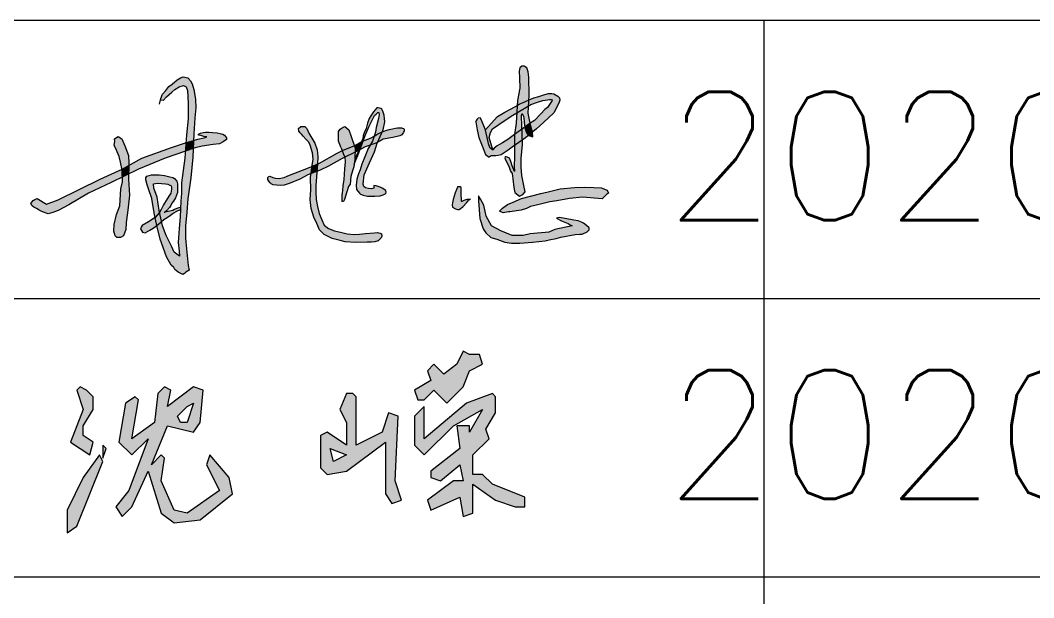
# Model space of a CAD drawing. Header units: millimetres. Extents: x 866561 to 877878, y 40199 to 44891.
# Drawn here: x 873819.64 to 873843.29, y 40245.46 to 40258.94 of the extents above; entities that cross this region are included whole.
import ezdxf
from ezdxf.enums import TextEntityAlignment as Align

# ---------------------------------------------------------------- set-up
doc = ezdxf.new("R2010")
doc.units = ezdxf.units.MM
doc.header["$LTSCALE"] = 1000
doc.header["$MEASUREMENT"] = 0
doc.layers.add('HATCH', color=8, linetype='Continuous')
doc.styles.add('ECEC_TQ', font='txt_l.shx', dxfattribs={"bigfont": 'hztxt_l.shx'})

msp = doc.modelspace()

# ---------------------------------------------------------------- hatches: boundary and pattern name
at = {"linetype": 'Continuous'}
h = msp.add_hatch(color=256, dxfattribs=at)
h.paths.add_polyline_path([(873828.163, 40249.094), (873828.163, 40247.884), (873828.314, 40247.657), (873828.541, 40247.733), (873828.39, 40248.187), (873828.465, 40249.699), (873828.239, 40249.775), (873828.087, 40249.321), (873827.482, 40249.019), (873827.482, 40250.153), (873827.407, 40250.229), (873827.255, 40250.229), (873827.104, 40249.85), (873827.255, 40249.548), (873827.255, 40249.019), (873826.802, 40249.321), (873826.65, 40249.245), (873826.65, 40248.489), (873826.802, 40248.338), (873827.255, 40248.414)])
h.paths.add_polyline_path([(873827.255, 40248.792), (873826.953, 40248.64), (873826.877, 40248.943)], flags=16)
h.paths.add_polyline_path([(873829.978, 40250.38), (873830.129, 40250.758), (873830.432, 40250.909), (873830.356, 40251.136), (873830.129, 40251.136), (873829.978, 40251.212), (873829.827, 40250.909), (873829.524, 40250.682), (873829.297, 40250.909), (873829.146, 40250.758), (873829.222, 40250.531), (873828.844, 40250.304), (873828.919, 40250.077), (873829.07, 40250.077), (873829.297, 40250.304), (873829.6, 40250.002)])
h.paths.add_polyline_path([(873830.734, 40249.775), (873830.734, 40250.153), (873830.659, 40250.229), (873830.054, 40250.002), (873829.07, 40249.17), (873829.07, 40249.926), (873828.844, 40249.699), (873828.844, 40249.019), (873829.07, 40248.792), (873829.751, 40249.472), (873830.432, 40249.85), (873830.129, 40249.321), (873830.129, 40249.472), (873829.827, 40249.472), (873829.902, 40248.943), (873829.222, 40248.414), (873829.222, 40248.262), (873829.449, 40248.187), (873829.902, 40248.565), (873829.978, 40248.187), (873829.751, 40248.187), (873829.146, 40247.733), (873829.222, 40247.506), (873829.902, 40247.809), (873829.978, 40247.355), (873830.205, 40247.43), (873830.205, 40248.111), (873830.734, 40247.733), (873831.188, 40247.582), (873831.415, 40247.582), (873831.415, 40247.809), (873830.659, 40248.111), (873830.432, 40248.338), (873830.205, 40248.338), (873830.205, 40248.792), (873830.583, 40249.17), (873830.507, 40249.397)])
h = msp.add_hatch(color=256, dxfattribs=at)
h.paths.add_polyline_path([(873821.115, 40249.245), (873821.115, 40249.472), (873821.342, 40249.85), (873821.342, 40250.153), (873821.191, 40250.304), (873821.04, 40250.38), (873820.964, 40250.304), (873821.115, 40249.85), (873820.813, 40249.094), (873821.267, 40248.792), (873821.342, 40249.094)])
h.paths.add_polyline_path([(873821.645, 40248.943), (873821.569, 40249.019), (873821.569, 40248.716)])
h.paths.add_polyline_path([(873821.569, 40248.64), (873821.494, 40248.792), (873821.115, 40248.262), (873820.737, 40247.506), (873820.737, 40246.977), (873820.964, 40247.128)])
h.paths.add_polyline_path([(873823.082, 40249.472), (873823.687, 40249.321), (873823.838, 40249.548), (873823.914, 40250.304), (873823.687, 40250.38), (873823.082, 40249.926), (873823.157, 40250.304), (873823.006, 40250.38), (873822.855, 40250.229), (873822.779, 40249.548), (873822.25, 40249.17), (873822.401, 40250.077), (873822.325, 40250.153), (873822.099, 40250.002), (873821.947, 40249.094), (873822.25, 40248.792), (873822.628, 40249.17), (873822.174, 40247.96), (873821.872, 40247.582), (873822.023, 40247.355), (873822.25, 40247.582), (873822.628, 40248.414), (873822.93, 40247.43), (873823.233, 40247.204), (873823.838, 40247.279), (873824.594, 40247.884), (873824.519, 40248.262), (873824.065, 40248.792), (873823.989, 40248.565), (873824.292, 40247.96), (873823.535, 40247.43), (873823.233, 40247.506), (873822.93, 40248.187), (873823.006, 40248.716), (873822.93, 40248.792), (873822.704, 40248.565)])
h.paths.add_polyline_path([(873823.309, 40249.699), (873823.535, 40249.926), (873823.687, 40250.002), (873823.535, 40249.548), (873823.384, 40249.548)], flags=16)
at = {"layer": 'HATCH'}
for points in [[(873831.509, 40257.611), (873831.498, 40257.741), (873831.467, 40257.832), (873831.404, 40257.874), (873831.344, 40257.874), (873831.302, 40257.828), (873831.284, 40257.751), (873831.291, 40257.6), (873831.298, 40257.359), (873831.249, 40257.068), (873831.241, 40256.957), (873831.288, 40256.984), (873831.432, 40257.042), (873831.51, 40257.08), (873831.516, 40257.197)], [(873823.717, 40256.662), (873823.738, 40256.897), (873823.736, 40257.103), (873823.695, 40257.322), (873823.653, 40257.458), (873823.613, 40257.527), (873823.556, 40257.597), (873823.444, 40257.618), (873823.38, 40257.599), (873823.305, 40257.554), (873823.19, 40257.447), (873823.113, 40257.397), (873823.041, 40257.303), (873822.966, 40257.215), (873822.923, 40257.119), (873822.915, 40257.084), (873822.989, 40257.077), (873823.053, 40257.151), (873823.184, 40257.262), (873823.252, 40257.323), (873823.353, 40257.39), (873823.451, 40257.417), (873823.518, 40257.39), (873823.545, 40257.302), (873823.558, 40257.002), (873823.565, 40256.642), (873823.521, 40256.264), (873823.509, 40256.083), (873823.687, 40256.134), (873823.693, 40256.292)], [(873832.223, 40257.128), (873832.184, 40257.17), (873832.096, 40257.227), (873832.044, 40257.233), (873831.967, 40257.23), (873831.886, 40257.208), (873831.74, 40257.164), (873831.626, 40257.132), (873831.537, 40257.093), (873831.51, 40257.08), (873831.503, 40256.943), (873831.557, 40256.978), (873831.712, 40257.031), (873831.838, 40257.065), (873831.946, 40257.087), (873831.992, 40257.095), (873832.041, 40257.094), (873832.058, 40257.069), (873831.947, 40256.909), (873831.88, 40256.859), (873831.793, 40256.755), (873831.645, 40256.598), (873831.544, 40256.538), (873831.558, 40256.467), (873831.596, 40256.329), (873831.691, 40256.406), (873831.85, 40256.552), (873832.09, 40256.781), (873832.214, 40257.003), (873832.23, 40257.073)], [(873827.787, 40256.469), (873827.86, 40256.629), (873827.909, 40256.72), (873827.945, 40256.751), (873827.987, 40256.786), (873828.012, 40256.791), (873828.02, 40256.743), (873828.001, 40256.649), (873827.949, 40256.442), (873827.935, 40256.327), (873827.905, 40256.24), (873827.919, 40256.247), (873827.989, 40256.287), (873828.086, 40256.329), (873828.11, 40256.382), (873828.147, 40256.567), (873828.131, 40256.723), (873828.112, 40256.795), (873828.095, 40256.839), (873828.077, 40256.865), (873828.057, 40256.879), (873827.996, 40256.897), (873827.965, 40256.897), (873827.888, 40256.808), (873827.856, 40256.76), (873827.823, 40256.707), (873827.785, 40256.649), (873827.744, 40256.541), (873827.714, 40256.412), (873827.671, 40256.317), (873827.641, 40256.242), (873827.636, 40256.185), (873827.604, 40256.105), (873827.632, 40256.121), (873827.651, 40256.128), (873827.694, 40256.25)], [(873830.814, 40256.511), (873831.097, 40256.705), (873831.228, 40256.78), (873831.241, 40256.957), (873831.198, 40256.932), (873830.953, 40256.793), (873830.778, 40256.696), (873830.493, 40256.376), (873830.532, 40256.208), (873830.56, 40256.067), (873830.594, 40255.981), (873830.671, 40255.92), (873830.583, 40256.204), (873830.616, 40256.321), (873830.661, 40256.41)], [(873831.503, 40256.943), (873831.44, 40256.902), (873831.228, 40256.78), (873831.211, 40256.541), (873831.175, 40256.277), (873831.349, 40256.394), (873831.345, 40256.507), (873831.34, 40256.689), (873831.342, 40256.722), (873831.357, 40256.768), (873831.385, 40256.704), (873831.398, 40256.593), (873831.4, 40256.563), (873831.407, 40256.49), (873831.422, 40256.448), (873831.544, 40256.538), (873831.512, 40256.698), (873831.495, 40256.775)], [(873831.51, 40257.08), (873831.432, 40257.042), (873831.288, 40256.984), (873831.241, 40256.957), (873831.228, 40256.78), (873831.44, 40256.902), (873831.503, 40256.943)], [(873830.487, 40256.404), (873830.471, 40256.443), (873830.416, 40256.579), (873830.38, 40256.649), (873830.372, 40256.671), (873830.329, 40256.664), (873830.313, 40256.633), (873830.271, 40256.574), (873830.303, 40256.387), (873830.346, 40256.206), (873830.418, 40256.007), (873830.499, 40255.805), (873830.586, 40255.747), (873830.628, 40255.773), (873830.664, 40255.778), (873830.689, 40255.78), (873830.74, 40255.78), (873830.794, 40255.781), (873830.866, 40255.801), (873831.027, 40255.906), (873831.121, 40255.983), (873831.174, 40256.019), (873831.175, 40256.277), (873831.017, 40256.155), (873830.898, 40256.081), (873830.828, 40256.038), (873830.772, 40256.007), (873830.698, 40255.954), (873830.671, 40255.92), (873830.594, 40255.981), (873830.56, 40256.067), (873830.532, 40256.208)], [(873826.57, 40255.914), (873826.518, 40256.071), (873826.444, 40256.193), (873826.374, 40256.308), (873826.327, 40256.412), (873826.285, 40256.461), (873826.189, 40256.465), (873826.136, 40256.416), (873826.146, 40256.35), (873826.176, 40256.316), (873826.204, 40256.285), (873826.241, 40256.233), (873826.311, 40256.162), (873826.377, 40256.099), (873826.408, 40256.024), (873826.462, 40255.848), (873826.475, 40255.696), (873826.455, 40255.552), (873826.453, 40255.532), (873826.58, 40255.586), (873826.585, 40255.765)], [(873827.364, 40256.228), (873827.312, 40256.384), (873827.22, 40256.46), (873827.176, 40256.448), (873827.112, 40256.4), (873827.067, 40256.348), (873827.067, 40256.264), (873827.067, 40256.123), (873827.132, 40255.963), (873827.155, 40255.896), (873827.165, 40255.901), (873827.435, 40256.015)], [(873828.497, 40256.243), (873828.545, 40256.267), (873828.566, 40256.29), (873828.588, 40256.325), (873828.603, 40256.363), (873828.602, 40256.391), (873828.599, 40256.402), (873828.589, 40256.415), (873828.542, 40256.431), (873828.449, 40256.431), (873828.399, 40256.424), (873828.329, 40256.411), (873828.252, 40256.394), (873828.176, 40256.367), (873828.099, 40256.334), (873828.086, 40256.329), (873827.984, 40256.097), (873828.111, 40256.165), (873828.339, 40256.208)], [(873831.453, 40256.313), (873831.42, 40256.428), (873831.422, 40256.448), (873831.366, 40256.406), (873831.349, 40256.394), (873831.356, 40256.144), (873831.433, 40256.197), (873831.502, 40256.253)], [(873831.558, 40256.467), (873831.544, 40256.538), (873831.544, 40256.538), (873831.422, 40256.448), (873831.42, 40256.428), (873831.453, 40256.313), (873831.502, 40256.253), (873831.596, 40256.329)], [(873822.167, 40255.787), (873822.083, 40256.008), (873822.013, 40256.175), (873821.925, 40256.231), (873821.843, 40256.175), (873821.848, 40256.112), (873821.837, 40256.024), (873821.88, 40255.925), (873821.955, 40255.76), (873821.984, 40255.626), (873822.019, 40255.463), (873822.179, 40255.551), (873822.18, 40255.602)], [(873824.38, 40256.106), (873824.454, 40256.157), (873824.456, 40256.2), (873824.413, 40256.258), (873824.367, 40256.281), (873824.309, 40256.295), (873824.241, 40256.312), (873824.126, 40256.324), (873824.046, 40256.328), (873823.969, 40256.328), (873823.909, 40256.318), (873823.848, 40256.306), (873823.8, 40256.285), (873823.804, 40256.26), (873823.856, 40256.248), (873823.924, 40256.231), (873823.994, 40256.217), (873823.932, 40256.198), (873823.79, 40256.163), (873823.687, 40256.134), (873823.68, 40255.95), (873823.726, 40255.966), (873823.889, 40255.999), (873824.147, 40256.042), (873824.289, 40256.058)], [(873827.863, 40256.119), (873827.905, 40256.24), (873827.815, 40256.191), (873827.651, 40256.128), (873827.616, 40256.03), (873827.573, 40255.922), (873827.693, 40255.99), (873827.813, 40256.033)], [(873828.086, 40256.329), (873827.989, 40256.287), (873827.919, 40256.247), (873827.905, 40256.24), (873827.863, 40256.119), (873827.813, 40256.033), (873827.96, 40256.084), (873827.984, 40256.097)], [(873831.349, 40256.394), (873831.175, 40256.277), (873831.174, 40256.019), (873831.356, 40256.144)], [(873831.596, 40256.329), (873831.502, 40256.253), (873831.6, 40256.222)], [(873823.028, 40255.724), (873823.495, 40255.886), (873823.509, 40256.083), (873823.48, 40256.075), (873823.173, 40255.974), (873822.484, 40255.72), (873822.179, 40255.551), (873822.176, 40255.357), (873822.399, 40255.468)], [(873822.966, 40254.14), (873822.942, 40254.245), (873822.866, 40254.179), (873822.833, 40254.151), (873822.834, 40254.15), (873822.909, 40253.832), (873823.053, 40253.42), (873823.162, 40253.22), (873823.224, 40253.167), (873823.25, 40253.126), (873823.327, 40253.058), (873823.437, 40253.002), (873823.475, 40253.028), (873823.51, 40253.06), (873823.583, 40253.105), (873823.561, 40253.214), (873823.544, 40253.375), (873823.525, 40253.602), (873823.497, 40253.856), (873823.5, 40254.141), (873823.529, 40254.463), (873823.557, 40254.771), (873823.626, 40255.266), (873823.672, 40255.742), (873823.68, 40255.95), (873823.495, 40255.886), (873823.484, 40255.724), (873823.41, 40255.146), (873823.403, 40254.903), (873823.393, 40254.721), (873823.373, 40254.356), (873823.353, 40254.077), (873823.33, 40253.756), (873823.349, 40253.554), (873823.363, 40253.437), (873823.236, 40253.527), (873823.171, 40253.668), (873823.051, 40253.915)], [(873823.687, 40256.134), (873823.509, 40256.083), (873823.495, 40255.886), (873823.68, 40255.95)], [(873827.456, 40255.953), (873827.435, 40256.015), (873827.165, 40255.901), (873827.155, 40255.896), (873827.177, 40255.83), (873827.22, 40255.743), (873827.453, 40255.857)], [(873827.604, 40256.105), (873827.448, 40256.021), (873827.435, 40256.015), (873827.456, 40255.953), (873827.453, 40255.857), (873827.49, 40255.875), (873827.541, 40255.904)], [(873827.907, 40255.874), (873827.971, 40256.069), (873827.984, 40256.097), (873827.96, 40256.084), (873827.813, 40256.033), (873827.765, 40255.95), (873827.687, 40255.751), (873827.616, 40255.582), (873827.572, 40255.446), (873827.537, 40255.358), (873827.498, 40255.231), (873827.482, 40255.089), (873827.491, 40254.994), (873827.558, 40254.908), (873827.579, 40254.883), (873827.647, 40254.856), (873827.746, 40254.838), (873827.812, 40254.837), (873827.92, 40254.837), (873828.038, 40254.841), (873828.109, 40254.864), (873828.144, 40254.88), (873828.174, 40254.9), (873828.179, 40254.931), (873828.171, 40254.968), (873828.089, 40255.025), (873828.04, 40255.043), (873827.946, 40255.078), (873827.895, 40255.086), (873827.895, 40255.047), (873827.892, 40255.023), (873827.84, 40255.01), (873827.772, 40255.012), (873827.702, 40255.031), (873827.664, 40255.061), (873827.648, 40255.112), (873827.672, 40255.331), (873827.79, 40255.617)], [(873827.651, 40256.128), (873827.632, 40256.121), (873827.604, 40256.105), (873827.541, 40255.904), (873827.573, 40255.922), (873827.616, 40256.03)], [(873831.359, 40256.038), (873831.356, 40256.144), (873831.174, 40256.019), (873831.172, 40255.751), (873831.171, 40255.538), (873831.172, 40255.408), (873831.12, 40255.541), (873831.091, 40255.648), (873831.056, 40255.723), (873831.008, 40255.743), (873830.981, 40255.754), (873830.96, 40255.757), (873830.952, 40255.728), (873830.968, 40255.682), (873831.027, 40255.57), (873831.054, 40255.51), (873831.084, 40255.415), (873831.118, 40255.365), (873831.134, 40255.239), (873831.162, 40255.039), (873831.185, 40254.923), (873831.29, 40254.838), (873831.371, 40254.874), (873831.426, 40254.939), (873831.391, 40255.085), (873831.345, 40255.314), (873831.334, 40255.513), (873831.334, 40255.714)], [(873827.157, 40255.712), (873827.22, 40255.743), (873827.177, 40255.83), (873827.155, 40255.896), (873827.038, 40255.839), (873826.626, 40255.606), (873826.58, 40255.586), (873826.568, 40255.414), (873826.639, 40255.441), (873826.836, 40255.538)], [(873827.449, 40255.691), (873827.453, 40255.857), (873827.22, 40255.743), (873827.226, 40255.634), (873827.211, 40255.476), (873827.196, 40255.224), (873827.171, 40255.073), (873827.163, 40254.97), (873827.152, 40254.911), (873827.15, 40254.86), (873827.15, 40254.816), (873827.144, 40254.759), (873827.145, 40254.731), (873827.149, 40254.718), (873827.157, 40254.711), (873827.183, 40254.713), (873827.213, 40254.756), (873827.262, 40254.937), (873827.304, 40255.057), (873827.344, 40255.113), (873827.356, 40255.294), (873827.396, 40255.43), (873827.428, 40255.522)], [(873827.573, 40255.922), (873827.541, 40255.904), (873827.468, 40255.74), (873827.447, 40255.675), (873827.436, 40255.581), (873827.518, 40255.782)], [(873822.179, 40255.551), (873822.019, 40255.463), (873822.024, 40255.439), (873822.028, 40255.284), (873822.176, 40255.357)], [(873826.35, 40255.332), (873826.429, 40255.362), (873826.453, 40255.532), (873826.332, 40255.481), (873825.929, 40255.326), (873825.805, 40255.267), (873825.687, 40255.246), (873825.595, 40255.255), (873825.534, 40255.271), (873825.468, 40255.304), (873825.441, 40255.295), (873825.421, 40255.269), (873825.418, 40255.226), (873825.442, 40255.185), (873825.472, 40255.148), (873825.502, 40255.121), (873825.547, 40255.099), (873825.625, 40255.089), (873825.716, 40255.083), (873825.804, 40255.089), (873825.94, 40255.137), (873826.167, 40255.231)], [(873826.58, 40255.586), (873826.453, 40255.532), (873826.429, 40255.362), (873826.568, 40255.414)], [(873821.235, 40254.908), (873821.767, 40255.154), (873822.028, 40255.284), (873822.024, 40255.439), (873822.019, 40255.463), (873821.508, 40255.231), (873820.528, 40254.747), (873820.259, 40254.645), (873820.036, 40254.782), (873819.983, 40254.76), (873819.948, 40254.733), (873819.913, 40254.698), (873819.894, 40254.661), (873819.919, 40254.607), (873819.958, 40254.576), (873820.024, 40254.549), (873820.084, 40254.51), (873820.16, 40254.467), (873820.294, 40254.42), (873820.406, 40254.457), (873820.525, 40254.5), (873820.779, 40254.632)], [(873822.189, 40254.857), (873822.173, 40255.231), (873822.176, 40255.357), (873822.028, 40255.284), (873822.031, 40255.169), (873821.993, 40255.01), (873821.968, 40254.613), (873821.889, 40254.407), (873821.837, 40254.175), (873821.828, 40254.017), (873821.862, 40253.905), (873821.894, 40253.873), (873821.979, 40253.873), (873822.054, 40253.909), (873822.11, 40254.053), (873822.115, 40254.223), (873822.155, 40254.507)], [(873823.242, 40255.244), (873823.204, 40255.267), (873823.134, 40255.284), (873823.07, 40255.304), (873823.012, 40255.318), (873822.948, 40255.328), (873822.887, 40255.335), (873822.79, 40255.335), (873822.705, 40255.335), (873822.601, 40255.304), (873822.574, 40255.264), (873822.574, 40255.213), (873822.604, 40255.099), (873822.635, 40255.005), (873822.712, 40254.779), (873822.769, 40254.449), (873822.794, 40254.333), (873822.892, 40254.457), (873822.882, 40254.501), (873822.836, 40254.812), (873822.762, 40255.022), (873822.753, 40255.122), (873822.845, 40255.138), (873823.036, 40255.12), (873823.09, 40255.114), (873823.131, 40255.094), (873823.162, 40255.079), (873823.173, 40255.044), (873823.173, 40255.001), (873823.155, 40254.907), (873823.108, 40254.833), (873823.051, 40254.734), (873823.012, 40254.668), (873822.99, 40254.631), (873822.962, 40254.588), (873822.929, 40254.527), (873822.892, 40254.457), (873822.942, 40254.245), (873822.997, 40254.292), (873823.068, 40254.34), (873823.149, 40254.39), (873823.21, 40254.435), (873823.301, 40254.485), (873823.382, 40254.522), (873823.385, 40254.578), (873823.349, 40254.568), (873823.246, 40254.529), (873823.203, 40254.511), (873823.092, 40254.481), (873823.027, 40254.467), (873823.056, 40254.489), (873823.127, 40254.57), (873823.154, 40254.614), (873823.181, 40254.668), (873823.218, 40254.721), (873823.265, 40254.799), (873823.309, 40254.924), (873823.316, 40255.008), (873823.316, 40255.072), (873823.312, 40255.122), (873823.296, 40255.187)], [(873826.542, 40254.94), (873826.544, 40255.081), (873826.559, 40255.287), (873826.568, 40255.414), (873826.429, 40255.362), (873826.416, 40255.267), (873826.422, 40254.982), (873826.412, 40254.758), (873826.433, 40254.549), (873826.49, 40254.341), (873826.56, 40254.193), (873826.625, 40254.046), (873826.738, 40253.94), (873826.919, 40253.843), (873827.112, 40253.801), (873827.224, 40253.767), (873827.468, 40253.751), (873827.735, 40253.758), (873827.839, 40253.76), (873827.914, 40253.765), (873827.992, 40253.789), (873828.064, 40253.865), (873828.082, 40253.901), (873828.082, 40253.918), (873828.07, 40253.955), (873828.042, 40253.969), (873828.006, 40253.982), (873827.978, 40253.987), (873827.907, 40253.975), (873827.703, 40253.961), (873827.56, 40253.948), (873827.438, 40253.937), (873827.272, 40253.957), (873827.149, 40253.983), (873826.977, 40254.024), (873826.839, 40254.08), (873826.738, 40254.157), (873826.678, 40254.284), (873826.615, 40254.431), (873826.578, 40254.595), (873826.548, 40254.755)], [(873830.061, 40254.69), (873830.111, 40254.75), (873830.129, 40254.762), (873830.071, 40254.766), (873829.998, 40254.74), (873829.958, 40254.715), (873829.93, 40254.72), (873829.928, 40254.748), (873829.928, 40254.786), (873829.923, 40254.843), (873829.923, 40254.886), (873829.923, 40254.946), (873829.92, 40254.981), (873829.92, 40255.027), (873829.915, 40255.057), (873829.85, 40255.062), (873829.83, 40255.009), (873829.792, 40254.909), (873829.747, 40254.758), (873829.732, 40254.678), (873829.722, 40254.63), (873829.729, 40254.58), (873829.797, 40254.537), (873829.847, 40254.522), (873829.888, 40254.525), (873829.968, 40254.587)], [(873831.75, 40254.643), (873831.999, 40254.699), (873832.162, 40254.729), (873832.461, 40254.781), (873832.766, 40254.811), (873833.219, 40254.773), (873833.252, 40254.806), (873833.326, 40254.875), (873833.372, 40254.903), (873833.339, 40254.974), (873833.199, 40255.027), (873833.023, 40255.04), (873832.802, 40255.045), (873832.578, 40255.037), (873832.244, 40255.007), (873831.961, 40254.938), (873831.788, 40254.895), (873831.337, 40254.777), (873831.141, 40254.694), (873831.009, 40254.638), (873830.892, 40254.554), (873830.829, 40254.483), (873830.913, 40254.442), (873831.035, 40254.47), (873831.076, 40254.472), (873831.221, 40254.493), (873831.333, 40254.511), (873831.452, 40254.546), (873831.549, 40254.592)], [(873830.459, 40254.627), (873830.383, 40254.767), (873830.332, 40254.841), (873830.335, 40254.723), (873830.37, 40254.31), (873830.445, 40254.075), (873830.505, 40253.977), (873830.626, 40253.871), (873830.767, 40253.831), (873830.952, 40253.762), (873831.107, 40253.736), (873831.297, 40253.734), (873831.593, 40253.758), (873831.894, 40253.793), (873831.983, 40253.813), (873832.146, 40253.847), (873832.259, 40253.877), (873832.595, 40253.94), (873832.702, 40253.948), (873832.752, 40253.948), (873832.873, 40254), (873832.919, 40254.049), (873832.921, 40254.097), (873832.859, 40254.147), (873832.788, 40254.202), (873832.742, 40254.23), (873832.665, 40254.256), (873832.558, 40254.278), (873832.359, 40254.311), (873832.216, 40254.337), (873832.156, 40254.323), (873832.27, 40254.258), (873832.314, 40254.24), (873832.427, 40254.194), (873832.476, 40254.164), (873832.52, 40254.141), (873832.12, 40254.055), (873831.974, 40253.995), (873831.54, 40253.956), (873831.378, 40253.917), (873831.121, 40253.917), (873830.853, 40254.027), (873830.64, 40254.146), (873830.518, 40254.367)], [(873822.833, 40254.151), (873822.794, 40254.333), (873822.638, 40254.238), (873822.49, 40254.153), (873822.462, 40254.108), (873822.453, 40254.071), (873822.499, 40253.992), (873822.56, 40253.982), (873822.668, 40254.04), (873822.742, 40254.086), (873822.803, 40254.125)], [(873822.892, 40254.457), (873822.794, 40254.333), (873822.833, 40254.151), (873822.866, 40254.179), (873822.942, 40254.245)]]:
    msp.add_hatch(color=256, dxfattribs=at).paths.add_polyline_path(points)

# ---------------------------------------------------------------- linework, layer by layer
for p, q in [((873801.999, 40258.943), (873911.999, 40258.943)), ((873836.999, 40226.443), (873836.999, 40258.943)), ((873801.999, 40252.443), (873856.999, 40252.443)), ((873801.999, 40245.943), (873856.999, 40245.943))]:
    msp.add_line(p, q)
for points in [[(873831.42, 40256.428), (873831.453, 40256.313), (873831.502, 40256.253), (873831.6, 40256.222), (873831.596, 40256.329), (873831.558, 40256.467), (873831.512, 40256.698), (873831.495, 40256.775), (873831.516, 40257.197), (873831.509, 40257.611), (873831.498, 40257.741), (873831.467, 40257.832), (873831.404, 40257.874), (873831.344, 40257.874), (873831.302, 40257.828), (873831.284, 40257.751), (873831.291, 40257.6), (873831.298, 40257.359), (873831.249, 40257.068), (873831.211, 40256.541), (873831.175, 40256.277), (873831.172, 40255.751), (873831.171, 40255.538), (873831.172, 40255.408), (873831.12, 40255.541), (873831.091, 40255.648), (873831.056, 40255.723)], [(873822.891, 40256.985), (873822.923, 40257.119), (873822.966, 40257.215), (873823.041, 40257.303), (873823.113, 40257.397), (873823.19, 40257.447), (873823.305, 40257.554), (873823.38, 40257.599), (873823.444, 40257.618), (873823.556, 40257.597), (873823.613, 40257.527), (873823.653, 40257.458), (873823.695, 40257.322), (873823.736, 40257.103), (873823.738, 40256.897), (873823.717, 40256.662), (873823.693, 40256.292), (873823.672, 40255.742), (873823.626, 40255.266), (873823.557, 40254.771), (873823.529, 40254.463), (873823.5, 40254.141), (873823.497, 40253.856), (873823.525, 40253.602), (873823.544, 40253.375), (873823.561, 40253.214), (873823.583, 40253.105), (873823.51, 40253.06), (873823.475, 40253.028), (873823.437, 40253.002), (873823.327, 40253.058), (873823.25, 40253.126), (873823.224, 40253.167), (873823.162, 40253.22), (873823.053, 40253.42), (873822.909, 40253.832), (873822.834, 40254.15), (873822.769, 40254.449), (873822.712, 40254.779), (873822.635, 40255.005), (873822.604, 40255.099), (873822.574, 40255.213), (873822.574, 40255.264), (873822.601, 40255.304), (873822.601, 40255.304), (873822.705, 40255.335), (873822.79, 40255.335), (873822.79, 40255.335), (873822.887, 40255.335), (873822.948, 40255.328), (873823.012, 40255.318), (873823.07, 40255.304), (873823.134, 40255.284), (873823.204, 40255.267), (873823.242, 40255.244), (873823.296, 40255.187), (873823.312, 40255.122), (873823.316, 40255.072), (873823.316, 40255.008), (873823.309, 40254.924), (873823.265, 40254.799), (873823.218, 40254.721), (873823.181, 40254.668), (873823.154, 40254.614), (873823.127, 40254.57), (873823.127, 40254.57), (873823.056, 40254.489), (873822.999, 40254.445)], [(873822.915, 40257.084), (873822.989, 40257.077), (873822.989, 40257.077), (873823.053, 40257.151), (873823.184, 40257.262), (873823.252, 40257.323), (873823.353, 40257.39), (873823.451, 40257.417), (873823.451, 40257.417), (873823.518, 40257.39), (873823.545, 40257.302), (873823.558, 40257.002), (873823.565, 40256.642), (873823.521, 40256.264), (873823.484, 40255.724), (873823.41, 40255.146), (873823.403, 40254.903), (873823.393, 40254.721), (873823.373, 40254.356), (873823.353, 40254.077), (873823.33, 40253.756), (873823.349, 40253.554), (873823.363, 40253.437), (873823.363, 40253.437), (873823.236, 40253.527), (873823.171, 40253.668), (873823.051, 40253.915), (873822.966, 40254.14), (873822.882, 40254.501), (873822.836, 40254.812), (873822.762, 40255.022), (873822.753, 40255.122), (873822.753, 40255.122), (873822.845, 40255.138), (873823.036, 40255.12), (873823.036, 40255.12), (873823.09, 40255.114), (873823.131, 40255.094), (873823.162, 40255.079), (873823.173, 40255.044), (873823.173, 40255.001), (873823.155, 40254.907), (873823.108, 40254.833), (873823.051, 40254.734), (873823.012, 40254.668), (873822.99, 40254.631), (873822.962, 40254.588), (873822.929, 40254.527), (873822.892, 40254.457), (873822.794, 40254.333), (873822.638, 40254.238), (873822.49, 40254.153), (873822.462, 40254.108), (873822.453, 40254.071), (873822.499, 40253.992), (873822.56, 40253.982), (873822.668, 40254.04), (873822.742, 40254.086), (873822.803, 40254.125), (873822.866, 40254.179), (873822.997, 40254.292), (873823.068, 40254.34), (873823.149, 40254.39), (873823.21, 40254.435), (873823.301, 40254.485), (873823.382, 40254.522)], [(873830.493, 40256.376), (873830.778, 40256.696), (873830.953, 40256.793), (873831.198, 40256.932), (873831.288, 40256.984), (873831.432, 40257.042), (873831.537, 40257.093), (873831.626, 40257.132), (873831.74, 40257.164), (873831.886, 40257.208), (873831.967, 40257.23), (873832.044, 40257.233), (873832.096, 40257.227), (873832.184, 40257.17), (873832.223, 40257.128), (873832.23, 40257.073), (873832.214, 40257.003), (873832.09, 40256.781), (873831.85, 40256.552), (873831.691, 40256.406), (873831.433, 40256.197), (873831.121, 40255.983), (873831.027, 40255.906), (873830.866, 40255.801), (873830.794, 40255.781), (873830.74, 40255.78), (873830.689, 40255.78), (873830.664, 40255.778), (873830.628, 40255.773), (873830.586, 40255.747)], [(873827.436, 40255.581), (873827.518, 40255.782), (873827.616, 40256.03), (873827.694, 40256.25), (873827.787, 40256.469), (873827.86, 40256.629), (873827.909, 40256.72), (873827.945, 40256.751), (873827.987, 40256.786), (873828.012, 40256.791), (873828.02, 40256.743), (873828.001, 40256.649), (873827.949, 40256.442), (873827.935, 40256.327), (873827.863, 40256.119), (873827.765, 40255.95), (873827.687, 40255.751), (873827.616, 40255.582), (873827.572, 40255.446), (873827.537, 40255.358), (873827.498, 40255.231), (873827.482, 40255.089), (873827.491, 40254.994), (873827.558, 40254.908), (873827.579, 40254.883), (873827.647, 40254.856), (873827.746, 40254.838), (873827.812, 40254.837), (873827.92, 40254.837), (873828.038, 40254.841), (873828.109, 40254.864), (873828.144, 40254.88), (873828.174, 40254.9), (873828.179, 40254.931), (873828.171, 40254.968), (873828.089, 40255.025), (873828.04, 40255.043), (873827.946, 40255.078), (873827.895, 40255.086), (873827.895, 40255.047), (873827.892, 40255.023), (873827.84, 40255.01), (873827.772, 40255.012), (873827.702, 40255.031), (873827.664, 40255.061), (873827.648, 40255.112), (873827.672, 40255.331), (873827.79, 40255.617), (873827.907, 40255.874), (873827.971, 40256.069), (873828.11, 40256.382), (873828.147, 40256.567), (873828.131, 40256.723), (873828.112, 40256.795), (873828.095, 40256.839), (873828.077, 40256.865), (873828.057, 40256.879), (873827.996, 40256.897), (873827.965, 40256.897), (873827.888, 40256.808), (873827.856, 40256.76), (873827.823, 40256.707), (873827.785, 40256.649), (873827.744, 40256.541), (873827.714, 40256.412), (873827.671, 40256.317), (873827.641, 40256.242), (873827.636, 40256.185)], [(873830.271, 40256.574), (873830.313, 40256.633), (873830.329, 40256.664), (873830.329, 40256.664), (873830.372, 40256.671), (873830.38, 40256.649), (873830.416, 40256.579), (873830.471, 40256.443), (873830.487, 40256.404), (873830.532, 40256.208), (873830.56, 40256.067), (873830.594, 40255.981), (873830.671, 40255.92), (873830.583, 40256.204), (873830.616, 40256.321), (873830.661, 40256.41), (873830.814, 40256.511), (873831.097, 40256.705), (873831.44, 40256.902), (873831.557, 40256.978), (873831.712, 40257.031), (873831.838, 40257.065), (873831.946, 40257.087), (873831.992, 40257.095), (873832.041, 40257.094), (873832.058, 40257.069), (873831.947, 40256.909), (873831.88, 40256.859), (873831.793, 40256.755), (873831.645, 40256.598), (873831.544, 40256.538), (873831.366, 40256.406), (873831.175, 40256.277), (873831.017, 40256.155), (873830.898, 40256.081), (873830.828, 40256.038), (873830.772, 40256.007), (873830.698, 40255.954), (873830.671, 40255.92)], [(873831.056, 40255.723), (873831.008, 40255.743), (873830.981, 40255.754), (873830.96, 40255.757), (873830.952, 40255.728), (873830.968, 40255.682), (873831.027, 40255.57), (873831.054, 40255.51), (873831.084, 40255.415), (873831.118, 40255.365), (873831.134, 40255.239), (873831.162, 40255.039), (873831.185, 40254.923), (873831.29, 40254.838), (873831.371, 40254.874), (873831.426, 40254.939), (873831.426, 40254.939), (873831.391, 40255.085), (873831.345, 40255.314), (873831.334, 40255.513), (873831.334, 40255.714), (873831.359, 40256.038), (873831.345, 40256.507), (873831.34, 40256.689), (873831.342, 40256.722), (873831.357, 40256.768), (873831.357, 40256.768), (873831.385, 40256.704), (873831.398, 40256.593), (873831.4, 40256.563), (873831.407, 40256.49), (873831.422, 40256.448), (873831.42, 40256.428)], [(873828.589, 40256.415), (873828.599, 40256.402), (873828.602, 40256.391), (873828.603, 40256.363), (873828.588, 40256.325), (873828.566, 40256.29), (873828.545, 40256.267), (873828.497, 40256.243), (873828.339, 40256.208), (873828.111, 40256.165), (873827.96, 40256.084), (873827.693, 40255.99), (873827.49, 40255.875), (873827.157, 40255.712), (873826.836, 40255.538), (873826.639, 40255.441), (873826.35, 40255.332), (873826.167, 40255.231), (873825.94, 40255.137), (873825.804, 40255.089), (873825.716, 40255.083), (873825.625, 40255.089), (873825.547, 40255.099), (873825.502, 40255.121), (873825.472, 40255.148), (873825.442, 40255.185), (873825.418, 40255.226), (873825.421, 40255.269), (873825.441, 40255.295), (873825.468, 40255.304)], [(873825.468, 40255.304), (873825.534, 40255.271), (873825.595, 40255.255), (873825.687, 40255.246), (873825.805, 40255.267), (873825.929, 40255.326), (873826.332, 40255.481), (873826.626, 40255.606), (873827.038, 40255.839), (873827.165, 40255.901), (873827.448, 40256.021), (873827.632, 40256.121), (873827.815, 40256.191), (873827.919, 40256.247), (873827.989, 40256.287), (873828.099, 40256.334), (873828.176, 40256.367), (873828.252, 40256.394), (873828.329, 40256.411), (873828.399, 40256.424), (873828.449, 40256.431), (873828.542, 40256.431), (873828.542, 40256.431), (873828.589, 40256.415)], [(873826.146, 40256.35), (873826.136, 40256.416), (873826.189, 40256.465), (873826.285, 40256.461), (873826.327, 40256.412), (873826.374, 40256.308), (873826.444, 40256.193), (873826.518, 40256.071), (873826.57, 40255.914), (873826.585, 40255.765), (873826.58, 40255.586), (873826.559, 40255.287), (873826.544, 40255.081), (873826.542, 40254.94), (873826.548, 40254.755), (873826.578, 40254.595), (873826.615, 40254.431), (873826.678, 40254.284), (873826.738, 40254.157), (873826.839, 40254.08), (873826.977, 40254.024), (873827.149, 40253.983), (873827.272, 40253.957), (873827.438, 40253.937), (873827.56, 40253.948), (873827.703, 40253.961), (873827.907, 40253.975), (873827.978, 40253.987), (873828.006, 40253.982), (873828.042, 40253.969), (873828.07, 40253.955), (873828.082, 40253.918), (873828.082, 40253.901), (873828.064, 40253.865), (873827.992, 40253.789), (873827.914, 40253.765), (873827.839, 40253.76), (873827.735, 40253.758), (873827.468, 40253.751), (873827.224, 40253.767), (873827.112, 40253.801), (873826.919, 40253.843), (873826.738, 40253.94), (873826.625, 40254.046), (873826.56, 40254.193), (873826.49, 40254.341), (873826.433, 40254.549), (873826.412, 40254.758), (873826.422, 40254.982), (873826.416, 40255.267), (873826.455, 40255.552), (873826.475, 40255.696), (873826.462, 40255.848), (873826.408, 40256.024), (873826.377, 40256.099), (873826.311, 40256.162), (873826.241, 40256.233), (873826.204, 40256.285), (873826.176, 40256.316), (873826.146, 40256.35)], [(873827.132, 40255.963), (873827.067, 40256.123), (873827.067, 40256.264), (873827.067, 40256.348), (873827.112, 40256.4), (873827.176, 40256.448), (873827.22, 40256.46), (873827.312, 40256.384), (873827.364, 40256.228), (873827.456, 40255.953), (873827.449, 40255.691), (873827.428, 40255.522), (873827.396, 40255.43), (873827.356, 40255.294), (873827.344, 40255.113), (873827.304, 40255.057), (873827.262, 40254.937), (873827.213, 40254.756), (873827.183, 40254.713), (873827.157, 40254.711)], [(873830.271, 40256.574), (873830.303, 40256.387), (873830.346, 40256.206), (873830.418, 40256.007), (873830.499, 40255.805), (873830.586, 40255.747)], [(873820.036, 40254.782), (873820.259, 40254.645), (873820.528, 40254.747), (873821.508, 40255.231), (873822.019, 40255.463), (873822.484, 40255.72), (873823.173, 40255.974), (873823.48, 40256.075), (873823.79, 40256.163), (873823.932, 40256.198), (873823.994, 40256.217), (873823.924, 40256.231), (873823.856, 40256.248), (873823.804, 40256.26), (873823.804, 40256.26), (873823.8, 40256.285), (873823.848, 40256.306), (873823.909, 40256.318), (873823.969, 40256.328), (873824.046, 40256.328), (873824.126, 40256.324), (873824.241, 40256.312), (873824.309, 40256.295), (873824.367, 40256.281), (873824.413, 40256.258), (873824.456, 40256.2), (873824.454, 40256.157), (873824.38, 40256.106), (873824.289, 40256.058), (873824.147, 40256.042), (873823.889, 40255.999), (873823.726, 40255.966), (873823.028, 40255.724), (873822.399, 40255.468), (873821.767, 40255.154), (873821.235, 40254.908), (873820.779, 40254.632), (873820.525, 40254.5), (873820.406, 40254.457), (873820.294, 40254.42), (873820.16, 40254.467), (873820.084, 40254.51), (873820.024, 40254.549), (873819.958, 40254.576), (873819.919, 40254.607), (873819.894, 40254.661), (873819.913, 40254.698), (873819.948, 40254.733), (873819.983, 40254.76), (873820.036, 40254.782)], [(873821.843, 40256.175), (873821.925, 40256.231), (873822.013, 40256.175), (873822.083, 40256.008), (873822.167, 40255.787), (873822.18, 40255.602), (873822.173, 40255.231), (873822.189, 40254.857), (873822.155, 40254.507), (873822.115, 40254.223), (873822.11, 40254.053), (873822.054, 40253.909), (873821.979, 40253.873), (873821.894, 40253.873), (873821.862, 40253.905), (873821.828, 40254.017), (873821.837, 40254.175), (873821.889, 40254.407), (873821.968, 40254.613), (873821.993, 40255.01), (873822.031, 40255.169), (873822.024, 40255.439), (873821.984, 40255.626), (873821.955, 40255.76), (873821.88, 40255.925), (873821.837, 40256.024), (873821.848, 40256.112), (873821.843, 40256.175)], [(873827.636, 40256.185), (873827.604, 40256.105), (873827.541, 40255.904), (873827.468, 40255.74), (873827.447, 40255.675)], [(873827.132, 40255.963), (873827.177, 40255.83), (873827.22, 40255.743), (873827.226, 40255.634), (873827.211, 40255.476), (873827.196, 40255.224), (873827.171, 40255.073), (873827.163, 40254.97), (873827.152, 40254.911), (873827.15, 40254.86), (873827.15, 40254.816), (873827.144, 40254.759), (873827.145, 40254.731)], [(873829.85, 40255.062), (873829.83, 40255.009), (873829.792, 40254.909), (873829.747, 40254.758), (873829.732, 40254.678), (873829.722, 40254.63), (873829.729, 40254.58), (873829.729, 40254.58), (873829.797, 40254.537), (873829.847, 40254.522), (873829.888, 40254.525), (873829.968, 40254.587), (873830.061, 40254.69), (873830.111, 40254.75), (873830.146, 40254.773)], [(873829.85, 40255.062), (873829.915, 40255.057), (873829.92, 40255.027), (873829.92, 40254.981), (873829.923, 40254.946), (873829.923, 40254.886), (873829.923, 40254.843), (873829.928, 40254.786), (873829.928, 40254.748), (873829.93, 40254.72), (873829.93, 40254.72), (873829.958, 40254.715), (873829.998, 40254.74), (873830.071, 40254.766), (873830.071, 40254.766), (873830.129, 40254.762)], [(873830.892, 40254.554), (873831.009, 40254.638), (873831.141, 40254.694), (873831.337, 40254.777), (873831.788, 40254.895), (873831.961, 40254.938), (873832.244, 40255.007), (873832.578, 40255.037), (873832.802, 40255.045), (873833.023, 40255.04), (873833.199, 40255.027), (873833.339, 40254.974), (873833.339, 40254.974), (873833.372, 40254.903), (873833.326, 40254.875), (873833.252, 40254.806), (873833.219, 40254.773), (873833.219, 40254.773), (873832.766, 40254.811), (873832.461, 40254.781), (873832.162, 40254.729), (873831.999, 40254.699), (873831.75, 40254.643), (873831.549, 40254.592), (873831.452, 40254.546), (873831.333, 40254.511), (873831.221, 40254.493), (873831.076, 40254.472), (873831.035, 40254.47), (873830.913, 40254.442), (873830.829, 40254.483), (873830.892, 40254.554), (873830.892, 40254.554)], [(873830.332, 40254.841), (873830.335, 40254.723), (873830.37, 40254.31), (873830.445, 40254.075), (873830.505, 40253.977), (873830.626, 40253.871), (873830.767, 40253.831), (873830.952, 40253.762), (873831.107, 40253.736), (873831.297, 40253.734), (873831.593, 40253.758), (873831.894, 40253.793), (873831.983, 40253.813), (873832.146, 40253.847), (873832.259, 40253.877), (873832.595, 40253.94), (873832.702, 40253.948), (873832.752, 40253.948), (873832.873, 40254), (873832.919, 40254.049), (873832.921, 40254.097), (873832.859, 40254.147), (873832.788, 40254.202), (873832.742, 40254.23), (873832.665, 40254.256), (873832.558, 40254.278), (873832.359, 40254.311), (873832.216, 40254.337), (873832.156, 40254.323), (873832.156, 40254.323), (873832.156, 40254.323), (873832.27, 40254.258), (873832.314, 40254.24), (873832.427, 40254.194), (873832.476, 40254.164), (873832.52, 40254.141), (873832.12, 40254.055), (873831.974, 40253.995), (873831.54, 40253.956), (873831.378, 40253.917), (873831.121, 40253.917), (873830.853, 40254.027), (873830.64, 40254.146), (873830.518, 40254.367), (873830.459, 40254.627), (873830.383, 40254.767), (873830.332, 40254.841)], [(873823.027, 40254.467), (873823.027, 40254.467), (873823.092, 40254.481), (873823.203, 40254.511), (873823.246, 40254.529), (873823.349, 40254.568), (873823.385, 40254.578)], [(873827.145, 40254.731), (873827.149, 40254.718), (873827.157, 40254.711)]]:
    msp.add_lwpolyline(points)
at = {"linetype": 'Continuous', "elevation": 2318108.623}
for points in [[(873830.129, 40251.136), (873829.978, 40251.212), (873829.827, 40250.909), (873829.524, 40250.682), (873829.297, 40250.909), (873829.146, 40250.758), (873829.222, 40250.531), (873828.844, 40250.304), (873828.919, 40250.077), (873829.07, 40250.077), (873829.297, 40250.304), (873829.6, 40250.002), (873829.978, 40250.38), (873830.129, 40250.758), (873830.432, 40250.909), (873830.356, 40251.136), (873830.129, 40251.136)], [(873821.191, 40250.304), (873821.04, 40250.38), (873820.964, 40250.304), (873821.115, 40249.85), (873820.813, 40249.094), (873821.267, 40248.792), (873821.342, 40249.094), (873821.115, 40249.245), (873821.115, 40249.472), (873821.342, 40249.85), (873821.342, 40250.153), (873821.191, 40250.304)], [(873823.157, 40250.304), (873823.006, 40250.38), (873822.855, 40250.229), (873822.779, 40249.548), (873822.25, 40249.17), (873822.401, 40250.077), (873822.325, 40250.153), (873822.099, 40250.002), (873821.947, 40249.094), (873822.25, 40248.792), (873822.628, 40249.17), (873822.174, 40247.96), (873821.872, 40247.582), (873822.023, 40247.355), (873822.25, 40247.582), (873822.628, 40248.414), (873822.93, 40247.43), (873823.233, 40247.204), (873823.838, 40247.279), (873824.594, 40247.884), (873824.519, 40248.262), (873824.065, 40248.792), (873823.989, 40248.565), (873824.292, 40247.96), (873823.535, 40247.43), (873823.233, 40247.506), (873822.93, 40248.187), (873823.006, 40248.716), (873822.93, 40248.792), (873822.704, 40248.565), (873823.082, 40249.472), (873823.687, 40249.321), (873823.838, 40249.548), (873823.914, 40250.304), (873823.687, 40250.38), (873823.082, 40249.926), (873823.157, 40250.304)], [(873827.482, 40250.153), (873827.407, 40250.229), (873827.255, 40250.229), (873827.104, 40249.85), (873827.255, 40249.548), (873827.255, 40249.019), (873826.802, 40249.321), (873826.65, 40249.245), (873826.65, 40248.489), (873826.802, 40248.338), (873827.255, 40248.414), (873828.163, 40249.094), (873828.163, 40247.884), (873828.314, 40247.657), (873828.541, 40247.733), (873828.39, 40248.187), (873828.465, 40249.699), (873828.239, 40249.775), (873828.087, 40249.321), (873827.482, 40249.019), (873827.482, 40250.153)], [(873830.734, 40250.153), (873830.659, 40250.229), (873830.054, 40250.002), (873829.07, 40249.17), (873829.07, 40249.926), (873828.844, 40249.699), (873828.844, 40249.019), (873829.07, 40248.792), (873829.751, 40249.472), (873830.432, 40249.85), (873830.129, 40249.321), (873830.129, 40249.472), (873829.827, 40249.472), (873829.902, 40248.943), (873829.222, 40248.414), (873829.222, 40248.262), (873829.449, 40248.187), (873829.902, 40248.565), (873829.978, 40248.187), (873829.751, 40248.187), (873829.146, 40247.733), (873829.222, 40247.506), (873829.902, 40247.809), (873829.978, 40247.355), (873830.205, 40247.43), (873830.205, 40248.111), (873830.734, 40247.733), (873831.188, 40247.582), (873831.415, 40247.582), (873831.415, 40247.809), (873830.659, 40248.111), (873830.432, 40248.338), (873830.205, 40248.338), (873830.205, 40248.792), (873830.583, 40249.17), (873830.507, 40249.397), (873830.734, 40249.775), (873830.734, 40250.153)], [(873823.535, 40249.926), (873823.687, 40250.002), (873823.535, 40249.548), (873823.384, 40249.548), (873823.309, 40249.699), (873823.535, 40249.926)], [(873821.645, 40248.943), (873821.569, 40249.019), (873821.569, 40248.716), (873821.645, 40248.943)], [(873826.877, 40248.943), (873827.255, 40248.792), (873826.953, 40248.64), (873826.877, 40248.943)], [(873821.569, 40248.64), (873821.494, 40248.792), (873821.115, 40248.262), (873820.737, 40247.506), (873820.737, 40246.977), (873820.964, 40247.128), (873821.569, 40248.64)]]:
    msp.add_lwpolyline(points, dxfattribs=at)

# ---------------------------------------------------------------- texts
at = {"style": 'ECEC_TQ'}
for p in [(873846.243, 40255.771), (873846.243, 40249.271)]:
    msp.add_attdef('2020.04.30', text=' ', height=3, dxfattribs=at).set_placement(p, align=Align.MIDDLE)

doc.saveas('drawing.dxf')
